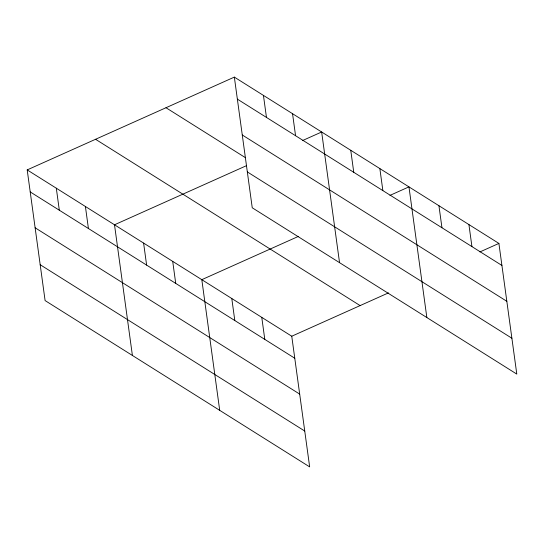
<?xml version="1.0" encoding="UTF-8"?>
<svg xmlns="http://www.w3.org/2000/svg" width="544" height="544" viewBox="0 0 544 544"><rect width="100%" height="100%" fill="white"/><g stroke="black" fill="none" stroke-linecap="round" stroke-linejoin="round"><path stroke-width="0.82" d="M27.2 169.905L291.754 336.219L309.658 466.888L45.098 300.58L27.2 169.905L234.342 77.112L498.902 243.42L516.8 374.095L252.246 207.781L234.342 77.112M246.398 165.702L114.505 224.788L132.403 355.463M302.661 140.502L321.647 131.995L339.544 262.664M298.486 236.361L201.81 279.67L219.708 410.346M389.96 195.384L408.952 186.878L426.85 317.546M291.754 336.219L388.436 292.903M479.91 251.926L498.902 243.42M237.361 99.13L501.915 265.445M242.27 134.987L506.831 301.301M165.988 107.732L245.48 157.706M247.33 171.924L511.89 338.239M95.56 139.284L360.114 305.592M30.219 191.923L294.773 358.238M35.129 227.78L299.683 394.094M40.188 264.724L304.742 431.038M468.914 224.57L471.934 246.595M438.933 205.727L441.952 227.746M379.848 168.579L382.867 190.604M350.751 150.287L353.763 172.305M292.543 113.696L295.562 135.721M263.446 95.404L266.458 117.422M261.773 317.37L264.792 339.388M231.792 298.52L234.804 320.538M172.706 261.378L175.726 283.397M143.602 243.08L146.622 265.105M85.401 206.496L88.42 228.514M56.304 188.197L59.316 210.222"/></g></svg>
